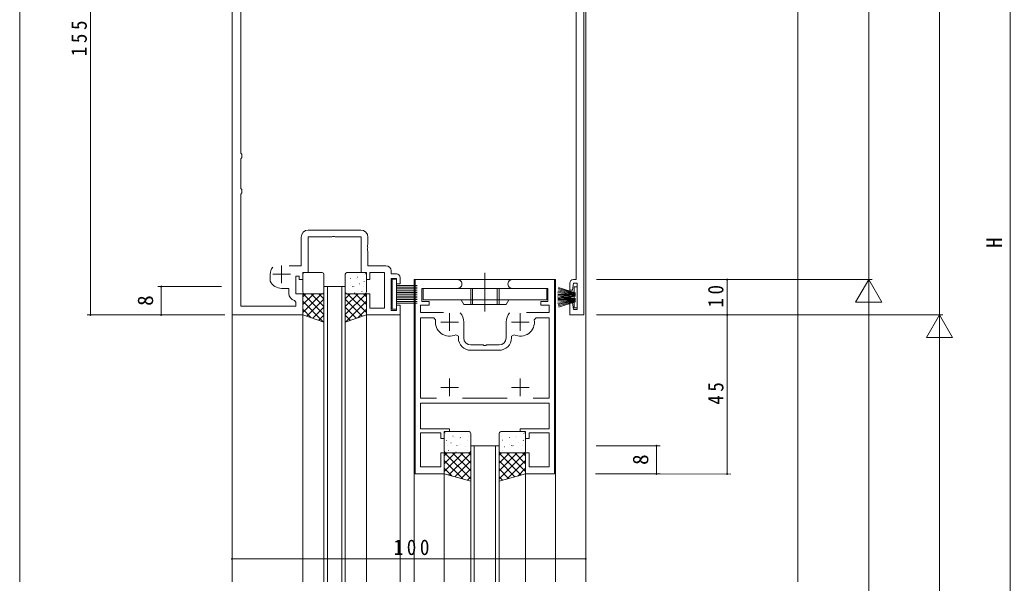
# Model space of a CAD drawing. Units: millimetres, scale not verified. Extents: x -841 to 746, y -594 to 534.
# Drawn here: x -558.2 to -278.2, y -73.3 to 86.1 of the extents above; entities that cross this region are included whole.
import ezdxf
from ezdxf.enums import TextEntityAlignment as Align

# ---------------------------------------------------------------- set-up
doc = ezdxf.new("R2010")
doc.units = ezdxf.units.MM
doc.header["$LTSCALE"] = 2
doc.linetypes.add('CHAIN2', pattern=[12, 9, -1, 1, -1])
doc.linetypes.add('DASHED3', pattern=[4, 3, -1])
for name, color, linetype, lineweight in [('0-3_YKK_12', 2, 'Continuous', 9), ('0-4_YSS_K', 3, 'Continuous', 9), ('0-5_YKK_D', 6, 'Continuous', 9), ('0-6_YKK_13', 4, 'Continuous', 9), ('0-7_YKK_11', 7, 'Continuous', 9)]:
    doc.layers.add(name, color=color, linetype=linetype, lineweight=lineweight)
doc.styles.add('ＭＳ ゴシック', font='')
doc.styles.get('ＭＳ ゴシック').set_extended_font_data('MS Gothic')

msp = doc.modelspace()

# ---------------------------------------------------------------- linework, layer by layer
at = {"layer": '0-3_YKK_12'}
for p, q in [((-498.154, 240.333), (-498.154, -72.875)), ((-398.154, 240.333), (-398.154, -72.875)), ((-446.654, 12.622), (-446.654, -72.875)), ((-406.654, 12.622), (-446.654, 12.622)), ((-406.654, 12.622), (-406.654, -72.875)), ((-472.154, 10.628), (-472.154, -72.875)), ((-472.154, 10.628), (-466.154, 10.628)), ((-471.154, 10.628), (-471.154, -72.875)), ((-467.154, 10.628), (-467.154, -72.875)), ((-466.154, 10.628), (-466.154, -72.875)), ((-478.154, 2.627), (-478.154, -72.875)), ((-460.154, 2.627), (-460.154, -72.875)), ((-450.654, 2.627), (-450.654, -72.875)), ((-430.654, -34.373), (-430.654, -72.875)), ((-430.654, -34.373), (-422.654, -34.373)), ((-429.654, -34.373), (-429.654, -72.875)), ((-423.654, -34.373), (-423.654, -72.875)), ((-422.654, -34.373), (-422.654, -72.875)), ((-438.154, -42.178), (-438.154, -72.875)), ((-415.154, -42.178), (-415.154, -72.875))]:
    msp.add_line(p, q, dxfattribs=at)
at = {"layer": '0-4_YSS_K'}
for p, q in [((-558.151, 240.337), (-558.151, -72.873)), ((-338.154, 240.337), (-338.154, -72.873))]:
    msp.add_line(p, q, dxfattribs=at)
at = {"layer": '0-5_YKK_D'}
for p, q in [((-278.151, -217.973), (-278.151, 265.227)), ((-298.151, 2.623), (-298.151, 202.624)), ((-318.151, 168.623), (-318.151, 12.622)), ((-538.154, 157.627), (-538.154, 2.627)), ((-395.154, 12.624), (-357.154, 12.624)), ((-395.154, 12.623), (-317.154, 12.623)), ((-395.154, 12.622), (-317.151, 12.622)), ((-358.154, 2.623), (-358.154, 12.624)), ((-318.154, 12.623), (-321.854, 6.215)), ((-318.154, 12.623), (-314.454, 6.215)), ((-318.154, 12.623), (-318.154, -0.194)), ((-501.154, 10.628), (-519.154, 10.628)), ((-518.154, 2.627), (-518.154, 10.628)), ((-321.854, 6.215), (-314.454, 6.215)), ((-318.154, -208.973), (-318.154, 5.223)), ((-500.154, 2.627), (-539.154, 2.627)), ((-501.154, 2.627), (-519.154, 2.627)), ((-395.154, 2.623), (-297.151, 2.623)), ((-395.154, 2.623), (-357.154, 2.623)), ((-394.328, 2.623), (-357.153, 2.623)), ((-358.153, 2.623), (-358.154, -42.379)), ((-335.154, 2.623), (-297.151, 2.623)), ((-298.151, 2.623), (-301.851, -3.785)), ((-298.151, 2.623), (-294.451, -3.785)), ((-298.151, 2.623), (-298.151, -10.194)), ((-301.851, -3.785), (-294.451, -3.785)), ((-298.151, -218.973), (-298.151, -4.777)), ((-395.235, -34.373), (-377.154, -34.373)), ((-378.154, -42.378), (-378.154, -34.373)), ((-395.374, -42.378), (-377.154, -42.378)), ((-395.374, -42.378), (-357.154, -42.379)), ((-498.154, -66.373), (-398.154, -66.373))]:
    msp.add_line(p, q, dxfattribs=at)
for centre, start, end in [((-358.154, 12.624), 90, 270), ((-358.154, 12.624), 270, 90), ((-518.154, 10.628), 90, 270), ((-518.154, 10.628), 270, 90), ((-538.154, 2.627), 90, 270), ((-538.154, 2.627), 270, 90), ((-518.154, 2.627), 90, 270), ((-518.154, 2.627), 270, 90), ((-358.154, 2.623), 90, 270), ((-358.153, 2.623), 89.99887, 269.99887), ((-358.154, 2.623), 270, 90), ((-358.153, 2.623), 269.99887, 89.99887), ((-378.154, -34.373), 90, 270), ((-378.154, -34.373), 270, 90), ((-378.154, -42.378), 90, 270), ((-378.154, -42.378), 270, 90), ((-358.154, -42.379), 89.99887, 269.99887), ((-358.154, -42.379), 269.99887, 89.99887), ((-498.154, -66.373), 0, 180), ((-498.154, -66.373), 180, 0), ((-398.154, -66.373), 0, 180), ((-398.154, -66.373), 180, 0)]:
    msp.add_arc(centre, 0.128, start, end, dxfattribs=at)
at = {"layer": '0-6_YKK_13'}
for p, q in [((-478.154, 14.127), (-478.154, 9.127)), ((-472.654, 14.627), (-477.654, 14.627)), ((-472.154, 9.127), (-472.154, 14.127)), ((-466.154, 9.127), (-466.154, 14.127)), ((-465.654, 14.627), (-460.654, 14.627)), ((-460.598, 14.063), (-460.642, 14.087)), ((-460.154, 14.127), (-460.154, 9.127)), ((-464.699, 12.897), (-464.743, 12.921)), ((-462.937, 12.909), (-462.943, 12.917)), ((-462.623, 13.329), (-462.667, 13.353)), ((-462.032, 11.439), (-462.075, 11.463)), ((-460.79, 12.119), (-460.837, 12.207)), ((-451.654, 12.724), (-452.854, 12.724)), ((-452.854, 12.724), (-452.854, 4.224)), ((-451.654, 4.224), (-451.654, 12.724)), ((-478.154, 3.293), (-472.82, 8.627)), ((-478.154, 5.538), (-475.065, 8.627)), ((-478.154, 7.783), (-477.31, 8.627)), ((-472.154, 2.725), (-478.056, 8.627)), ((-477.654, 8.627), (-472.654, 8.627)), ((-472.154, 4.97), (-475.811, 8.627)), ((-472.154, 7.215), (-473.566, 8.627)), ((-466.133, 10.273), (-466.154, 10.284)), ((-466.154, 2.725), (-460.252, 8.627)), ((-466.154, 4.97), (-462.497, 8.627)), ((-466.154, 7.215), (-464.742, 8.627)), ((-460.654, 8.627), (-465.654, 8.627)), ((-460.154, 3.293), (-465.488, 8.627)), ((-464.723, 10.889), (-464.729, 10.897)), ((-464.056, 10.705), (-464.1, 10.729)), ((-463.68, 10.594), (-463.726, 10.682)), ((-463.465, 8.815), (-463.509, 8.839)), ((-460.154, 5.538), (-463.243, 8.627)), ((-462.781, 8.722), (-462.788, 8.729)), ((-461.389, 9.248), (-461.432, 9.272)), ((-460.154, 7.783), (-460.998, 8.627)), ((-460.962, 10.704), (-460.968, 10.712)), ((-451.654, 10.974), (-445.854, 10.974)), ((-451.654, 10.474), (-445.854, 10.474)), ((-451.654, 9.974), (-445.854, 9.974)), ((-451.654, 9.474), (-445.854, 9.474)), ((-451.654, 8.974), (-445.854, 8.974)), ((-451.654, 8.474), (-445.854, 8.474)), ((-444.157, 10.122), (-444.157, 6.922)), ((-409.157, 10.122), (-444.157, 10.122)), ((-409.157, 10.122), (-409.157, 6.922)), ((-401.085, 8.373), (-406.078, 8.635)), ((-401.085, 8.473), (-406.058, 8.996)), ((-401.085, 8.573), (-406.023, 9.356)), ((-401.085, 8.673), (-405.976, 9.713)), ((-401.085, 8.773), (-405.915, 10.068)), ((-401.085, 8.873), (-405.84, 10.419)), ((-401.385, 10.623), (-401.385, 8.971)), ((-400.585, 10.623), (-401.385, 10.623)), ((-400.585, 4.623), (-400.585, 10.623)), ((-472.374, 0.7), (-478.154, 6.48)), ((-476.969, 2.232), (-472.154, 7.047)), ((-461.339, 2.232), (-466.154, 7.047)), ((-465.934, 0.7), (-460.154, 6.48)), ((-451.654, 7.974), (-445.854, 7.974)), ((-451.654, 7.474), (-445.854, 7.474)), ((-451.654, 6.974), (-445.854, 6.974)), ((-451.654, 6.474), (-445.854, 6.474)), ((-451.654, 5.974), (-445.854, 5.974)), ((-444.157, 6.922), (-409.157, 6.922)), ((-433.407, 6.922), (-432.657, 5.622)), ((-420.657, 5.622), (-432.657, 5.622)), ((-419.906, 6.922), (-420.657, 5.622)), ((-406.085, 8.273), (-401.085, 8.273)), ((-406.085, 6.973), (-401.085, 6.973)), ((-401.085, 8.173), (-406.078, 7.912)), ((-401.085, 7.073), (-406.078, 7.335)), ((-401.085, 6.873), (-406.078, 6.612)), ((-401.085, 8.073), (-406.058, 7.551)), ((-401.085, 7.173), (-406.058, 7.696)), ((-401.085, 6.773), (-406.058, 6.251)), ((-401.085, 7.273), (-406.023, 8.056)), ((-401.085, 7.973), (-406.023, 7.191)), ((-401.085, 6.673), (-406.023, 5.891)), ((-401.085, 6.573), (-405.976, 5.534)), ((-401.085, 6.473), (-405.915, 5.179)), ((-401.085, 6.373), (-405.84, 4.828)), ((-401.385, 7.926), (-401.385, 7.321)), ((-401.385, 6.276), (-401.385, 4.623)), ((-475.742, 1.823), (-478.154, 4.235)), ((-475.286, 1.671), (-472.154, 4.802)), ((-463.022, 1.671), (-466.154, 4.802)), ((-462.566, 1.823), (-460.154, 4.235)), ((-452.854, 4.224), (-451.654, 4.224)), ((-401.385, 4.623), (-400.585, 4.623)), ((-473.602, 1.11), (-472.154, 2.557)), ((-464.706, 1.11), (-466.154, 2.557)), ((-431.154, -30.373), (-437.654, -30.373)), ((-430.941, -30.646), (-430.897, -30.622)), ((-422.367, -30.646), (-422.411, -30.622)), ((-422.154, -30.373), (-415.654, -30.373)), ((-438.154, -30.873), (-438.154, -35.873)), ((-437.71, -30.937), (-437.666, -30.913)), ((-437.518, -32.881), (-437.471, -32.793)), ((-436.276, -33.561), (-436.232, -33.537)), ((-435.685, -31.671), (-435.641, -31.647)), ((-435.371, -32.091), (-435.365, -32.083)), ((-433.608, -32.103), (-433.565, -32.079)), ((-431.584, -32.837), (-431.54, -32.813)), ((-431.377, -31.645), (-431.37, -31.638)), ((-430.654, -35.873), (-430.654, -30.873)), ((-422.654, -35.873), (-422.654, -30.873)), ((-421.931, -31.645), (-421.938, -31.638)), ((-421.724, -32.837), (-421.768, -32.813)), ((-419.699, -32.103), (-419.743, -32.079)), ((-417.937, -32.091), (-417.943, -32.083)), ((-417.623, -31.671), (-417.667, -31.647)), ((-417.032, -33.561), (-417.075, -33.537)), ((-415.79, -32.881), (-415.837, -32.793)), ((-415.598, -30.937), (-415.642, -30.913)), ((-415.154, -30.873), (-415.154, -35.873)), ((-438.154, -41.707), (-432.82, -36.373)), ((-438.154, -39.462), (-435.065, -36.373)), ((-438.154, -37.217), (-437.31, -36.373)), ((-430.654, -43.775), (-438.056, -36.373)), ((-437.654, -36.373), (-431.154, -36.373)), ((-437.346, -34.296), (-437.339, -34.288)), ((-436.919, -35.752), (-436.875, -35.728)), ((-430.654, -41.53), (-435.811, -36.373)), ((-435.527, -36.278), (-435.52, -36.271)), ((-434.843, -36.185), (-434.799, -36.161)), ((-434.628, -34.406), (-434.582, -34.318)), ((-434.251, -34.295), (-434.208, -34.271)), ((-433.585, -34.111), (-433.579, -34.103)), ((-430.654, -39.285), (-433.566, -36.373)), ((-432.175, -34.727), (-432.131, -34.703)), ((-431.532, -35.833), (-431.526, -35.825)), ((-430.654, -37.04), (-431.321, -36.373)), ((-422.654, -43.775), (-415.252, -36.373)), ((-422.654, -41.53), (-417.497, -36.373)), ((-422.654, -39.285), (-419.742, -36.373)), ((-422.654, -37.04), (-421.987, -36.373)), ((-415.654, -36.373), (-422.154, -36.373)), ((-421.775, -35.833), (-421.782, -35.825)), ((-421.133, -34.727), (-421.177, -34.703)), ((-415.154, -41.707), (-420.488, -36.373)), ((-419.723, -34.111), (-419.729, -34.103)), ((-419.056, -34.295), (-419.1, -34.271)), ((-418.68, -34.406), (-418.726, -34.318)), ((-418.465, -36.185), (-418.509, -36.161)), ((-415.154, -39.462), (-418.243, -36.373)), ((-417.781, -36.278), (-417.788, -36.271)), ((-416.389, -35.752), (-416.432, -35.728)), ((-415.154, -37.217), (-415.998, -36.373)), ((-415.962, -34.296), (-415.968, -34.288)), ((-432.9, -43.774), (-438.154, -38.52)), ((-436.907, -42.706), (-430.654, -36.452)), ((-435.135, -43.178), (-430.654, -38.698)), ((-416.401, -42.706), (-422.654, -36.452)), ((-418.173, -43.178), (-422.654, -38.698)), ((-420.408, -43.774), (-415.154, -38.52)), ((-435.961, -42.958), (-438.154, -40.765)), ((-433.362, -43.651), (-430.654, -40.943)), ((-419.946, -43.651), (-422.654, -40.943)), ((-417.347, -42.958), (-415.154, -40.765)), ((-431.59, -44.123), (-430.654, -43.188)), ((-421.718, -44.123), (-422.654, -43.188))]:
    msp.add_line(p, q, dxfattribs=at)
at = {"layer": '0-6_YKK_13', "linetype": 'CHAIN2'}
msp.add_line((-426.657, 14.527), (-426.657, 3.575), dxfattribs=at)
at = {"layer": '0-6_YKK_13', "linetype": 'DASHED3'}
for p, q in [((-430.657, 10.122), (-430.657, 5.622)), ((-430.157, 10.122), (-430.157, 5.622)), ((-423.157, 10.122), (-423.157, 5.622)), ((-422.657, 10.122), (-422.657, 5.622))]:
    msp.add_line(p, q, dxfattribs=at)
at = {"layer": '0-6_YKK_13'}
for points in [[(-472.154, 0.627), (-478.154, 2.627), (-478.154, 8.627), (-472.154, 8.627)], [(-466.154, 0.627), (-460.154, 2.627), (-460.154, 8.627), (-466.154, 8.627)], [(-430.654, -44.373), (-438.154, -42.373), (-438.154, -36.373), (-430.654, -36.373)], [(-422.654, -44.373), (-415.154, -42.373), (-415.154, -36.373), (-422.654, -36.373)]]:
    msp.add_lwpolyline(points, close=True, dxfattribs=at)
for centre, start, end in [((-477.654, 14.127), 90, 180), ((-472.654, 14.127), 0, 90), ((-465.654, 14.127), 90, 180), ((-460.654, 14.127), 0, 90), ((-477.654, 9.127), 180, 270), ((-472.654, 9.127), 270, 0), ((-465.654, 9.127), 180, 270), ((-460.654, 9.127), 270, 0), ((-437.654, -30.873), 90, 180), ((-431.154, -30.873), 0, 90), ((-422.154, -30.873), 90, 180), ((-415.654, -30.873), 0, 90), ((-437.654, -35.873), 180, 270), ((-431.154, -35.873), 270, 0), ((-422.154, -35.873), 180, 270), ((-415.654, -35.873), 270, 0)]:
    msp.add_arc(centre, 0.5, start, end, dxfattribs=at)
at = {"layer": '0-7_YKK_11'}
for p, q in [((-461.724, 26.627), (-476.584, 26.627)), ((-486.654, 14.127), (-481.654, 14.127)), ((-484.154, 16.627), (-484.154, 11.627)), ((-436.654, 3.122), (-436.654, -1.878)), ((-416.654, 3.122), (-416.654, -1.878)), ((-439.154, 0.622), (-434.154, 0.622)), ((-432.654, 0.622), (-432.654, -3.878)), ((-420.654, -3.878), (-420.654, 0.622)), ((-419.154, 0.622), (-414.154, 0.622)), ((-430.654, -7.378), (-422.654, -7.378)), ((-436.654, -15.378), (-436.654, -20.378)), ((-416.654, -15.378), (-416.654, -20.378)), ((-439.154, -17.878), (-434.154, -17.878)), ((-419.154, -17.878), (-414.154, -17.878)), ((-440.335, -20.878), (-444.854, -20.878)), ((-420.335, -20.878), (-432.973, -20.878))]:
    msp.add_line(p, q, dxfattribs=at)
for points in [[(-398.655, 168.623), (-398.655, 2.623), (-402.655, 2.623), (-402.655, 6.123), (-401.855, 6.123), (-401.655, 4.123), (-400.585, 4.123), (-400.585, 11.623), (-401.655, 11.623), (-401.855, 9.623), (-402.655, 9.623), (-402.655, 11.623)], [(-401.655, 12.623), (-400.855, 12.623), (-400.855, 157.37), (-400.895, 157.52), (-400.9, 157.528), (-400.91, 157.545), (-400.915, 157.554), (-400.955, 157.704), (-400.955, 161.242), (-400.912, 161.396)], [(-498.154, 157.627), (-498.154, 2.627), (-478.154, 2.627), (-478.154, 8.627), (-480.154, 8.627), (-480.154, 13.627), (-479.154, 13.627), (-479.154, 12.627), (-478.154, 12.627), (-478.154, 14.627), (-476.654, 14.627), (-476.654, 24.697), (-469.912, 24.697), (-469.729, 24.817)], [(-480.484, 6.737), (-480.084, 6.247), (-480.084, 5.127), (-495.654, 5.127), (-495.654, 36.833), (-495.391, 37.131), (-495.391, 38.123), (-495.654, 38.421), (-495.654, 46.833), (-495.391, 47.131), (-495.391, 48.123), (-495.654, 48.421), (-495.654, 136.833), (-495.391, 137.131), (-495.391, 138.123), (-495.654, 138.421), (-495.654, 156.034), (-488.453, 159.392)], [(-478.584, 24.627), (-478.584, 16.557), (-481.96, 16.557)], [(-469.729, 24.817), (-469.179, 24.817), (-468.996, 24.697), (-461.654, 24.697), (-461.654, 14.627), (-460.154, 14.627), (-460.154, 12.627), (-459.154, 12.627), (-459.154, 14.627), (-455.084, 14.627), (-455.084, 4.557), (-459.154, 4.557), (-459.154, 8.627), (-460.154, 8.627), (-460.154, 2.627), (-450.654, 2.627), (-450.654, 5.427), (-451.654, 5.427), (-451.654, 3.927), (-453.154, 3.927), (-453.154, 12.927), (-451.654, 12.927), (-451.654, 11.427), (-450.654, 11.427), (-450.654, 13.227)], [(-454.654, 16.557), (-459.724, 16.557), (-459.724, 20.669), (-459.844, 20.852), (-459.844, 21.402), (-459.724, 21.585), (-459.724, 21.669), (-459.844, 21.852), (-459.844, 22.402), (-459.724, 22.585), (-459.724, 24.627)], [(-487.354, 14.127), (-487.354, 12.274), (-487.326, 12.147)], [(-451.654, 14.227), (-453.154, 14.227), (-453.154, 15.057)], [(-418.904, 12.622), (-406.954, 12.622), (-406.954, -42.378), (-415.154, -42.378), (-415.154, -36.378), (-414.154, -36.378), (-414.154, -40.378), (-408.454, -40.378), (-408.454, -30.778), (-414.154, -30.778), (-414.154, -32.378), (-415.154, -32.378), (-415.154, -30.378), (-416.654, -30.378), (-416.654, -29.578), (-408.454, -29.578), (-408.454, -22.378), (-444.854, -22.378), (-444.854, -29.578), (-436.654, -29.578), (-436.654, -30.378), (-438.154, -30.378), (-438.154, -32.378), (-439.154, -32.378), (-439.154, -30.778), (-444.854, -30.778), (-444.854, -40.378), (-439.154, -40.378), (-439.154, -36.378), (-438.154, -36.378), (-438.154, -42.378), (-446.354, -42.378), (-446.354, 12.622), (-434.404, 12.622)], [(-484.154, 10.127), (-482.084, 10.127), (-482.084, 8.697)], [(-434.404, 10.122), (-444.454, 10.122), (-444.454, 6.422), (-442.454, 6.422), (-442.454, 5.422), (-444.854, 5.422), (-444.854, 3.322), (-438.404, 3.322)], [(-414.904, 3.322), (-408.454, 3.322), (-408.454, 5.422), (-410.854, 5.422), (-410.854, 6.422), (-408.854, 6.422), (-408.854, 10.122), (-418.904, 10.122)], [(-440.335, -20.878), (-444.854, -20.878), (-444.854, 1.822), (-441.099, 1.822), (-440.605, 1.244)], [(-412.703, 1.244), (-412.209, 1.822), (-408.454, 1.822), (-408.454, -20.878), (-412.973, -20.878)], [(-434.876, -2.961), (-434.154, -3.409), (-434.154, -3.878)], [(-419.154, -3.878), (-419.154, -3.409), (-418.432, -2.961)], [(-430.654, -5.878), (-427.112, -5.878), (-426.929, -5.998), (-426.379, -5.998), (-426.196, -5.878), (-422.654, -5.878)]]:
    msp.add_lwpolyline(points, dxfattribs=at)
for centre, radius, start, end in [((-476.584, 24.627), 2, 90, 179.99998), ((-461.724, 24.627), 2, 0, 89.99998), ((-484.154, 14.127), 3.2, 141.63347, 179.99998), ((-454.654, 15.057), 1.5, 0, 89.99998), ((-451.654, 13.227), 1, 0, 89.99998), ((-484.154, 13.627), 3.5, 205.00784, 269.99998), ((-434.404, 11.372), 1.25, 269.99998, 90), ((-418.904, 11.372), 1.25, 89.99998, 270), ((-401.655, 11.623), 1, 90, 179.99998), ((-480.084, 8.697), 2, 180, 258.46301), ((-436.654, 0.622), 4, 359.99997, 40.43979), ((-416.654, 0.622), 4, 139.5602, 180.00002), ((-436.654, 0.622), 4, 171.05098, 296.38779), ((-416.654, 0.622), 4, 243.6122, 8.94901), ((-430.654, -3.878), 3.5, 180, 269.99998), ((-430.654, -3.878), 2, 180, 269.99998), ((-422.654, -3.878), 2, 270, 359.99998), ((-422.654, -3.878), 3.5, 270, 359.99998)]:
    msp.add_arc(centre, radius, start, end, dxfattribs=at)

# ---------------------------------------------------------------- texts
at = {"layer": '0-5_YKK_D', "color": 7, "style": 'ＭＳ ゴシック'}
for s, p in [('H', (-279.151, 21.557)), ('8', (-519.154, 5.188)), ('8', (-379.154, -39.815))]:
    msp.add_text(s, height=4.399, rotation=90, dxfattribs=at).set_placement(p, align=Align.BOTTOM_LEFT)
at = {"layer": '0-5_YKK_D', "color": 7, "char_height": 4.399, "attachment_point": 7, "style": 'ＭＳ ゴシック'}
for s, insert, rotation in [('\\T1.38;\\W0.9;155', (-539.154, 75.807), 90), ('\\T1.36;\\W0.9;10', (-359.154, 4.743), 90), ('\\T1.36;\\W0.9;45', (-359.154, -22.758), 89.999)]:
    msp.add_mtext(s, dxfattribs=dict(at, insert=insert, rotation=rotation))
at = {"layer": '0-5_YKK_D', "color": 7, "insert": (-452.474, -65.373), "char_height": 4.399, "attachment_point": 7, "style": 'ＭＳ ゴシック'}
msp.add_mtext('\\T1.38;\\W0.9;100', dxfattribs=at)

doc.saveas('drawing.dxf')
